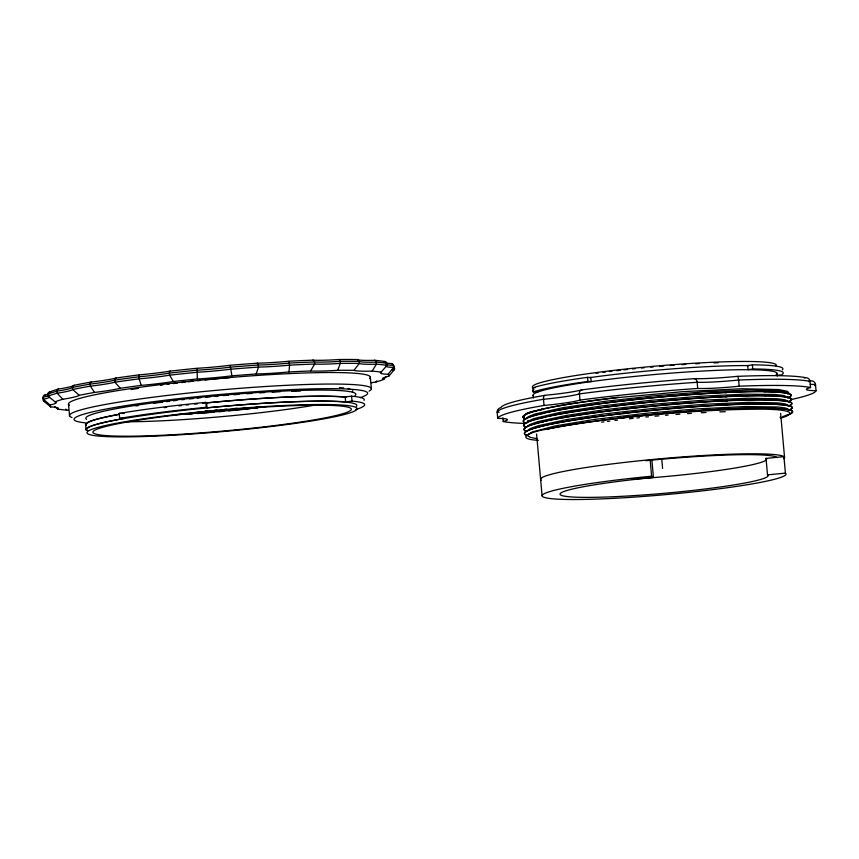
<?xml version="1.0" encoding="UTF-8"?>
<svg xmlns="http://www.w3.org/2000/svg" width="859" height="859" viewBox="0 0 859 859"><rect width="100%" height="100%" fill="white"/><g stroke="black" fill="none" stroke-linecap="round" stroke-linejoin="round"><path stroke-width="1.29" d="M48.673 394.056A43.584 3.5 -5.1 0 1 45.055 394.99A2.137 2.029 71.3 0 0 43.165 397.18L43.38 399.242L50.047 405.029A47.739 3.833 -5.1 0 0 55.083 401.819A170.211 13.647 -5.1 0 1 62.814 399.252A47.739 3.833 -5.1 0 0 79.253 395.333A170.211 13.647 -5.1 0 1 94.469 392.434A47.739 3.833 -5.1 0 0 120.324 388.279A170.211 13.647 -5.1 0 1 141.198 385.39A47.739 3.833 -5.1 0 0 173.346 381.514A170.211 13.647 -5.1 0 1 197.355 378.98L197.076 368.457M197.366 378.98A47.739 3.833 -5.1 0 0 231.919 375.845A170.211 13.647 -5.1 0 1 256.186 373.976A47.739 3.833 -5.1 0 0 288.989 371.947L289.558 365.161L289.011 361.371M230.126 365.429L231.919 375.845M526.32 418.709L528.242 416.712L535.071 413.974L562.377 407.8L604.092 401.464L653.871 395.881L704.133 391.876L750.261 389.954L778.222 390.662L785.448 391.876L787.209 392.681L787.617 393.948M139.104 374.996L139.19 378.84L141.209 385.39M256.186 373.976L258.516 367.083L258.323 365.021A2.137 0.977 87.6 0 0 257.174 363.217A174.356 13.98 -5.1 0 0 230.287 365.258A43.584 3.5 -5.1 0 1 196.936 368.296A174.356 13.98 -5.1 0 0 170.307 371.099A43.584 3.5 -5.1 0 1 139.298 374.846A174.356 13.98 -5.1 0 0 116.148 378.046A43.584 3.5 -5.1 0 1 91.215 382.051A174.356 13.98 -5.1 0 0 74.336 385.272A43.584 3.5 -5.1 0 1 58.476 389.041A174.356 13.98 -5.1 0 0 49.908 391.887A2.137 2.126 -8.4 0 0 47.932 394.141L48.147 396.203L55.083 401.819M288.989 371.947A170.211 13.647 -5.1 0 1 310.571 370.981A47.739 3.833 -5.1 0 0 337.673 370.315L340.325 363.4L340.132 361.338A2.137 1.052 87.5 0 0 338.897 359.534A43.584 3.5 -5.1 0 1 312.74 360.168A174.356 13.98 -5.1 0 0 288.839 361.242A43.584 3.5 -5.1 0 1 257.174 363.196M310.571 370.981L314.673 364.033L314.491 361.972A2.137 1.568 -89.7 0 0 312.751 360.179M337.673 370.315A170.211 13.647 -5.1 0 1 353.962 370.347A47.739 3.833 -5.1 0 0 372.087 371.12L376.435 364.173L376.253 362.111A2.137 1.621 -89.7 0 0 374.449 360.318M527.158 426.579L529.778 424.518L537.423 421.737L566.113 415.509L604.833 409.711L654.612 404.127L704.863 400.111L747.942 398.243L777.288 398.748L785.319 399.886L788.433 401.529M527.523 430.703L530.143 428.641L537.788 425.849L566.478 419.632L605.198 413.834L654.977 408.25L705.228 404.235L748.318 402.366L777.663 402.871L785.684 403.998L788.83 405.974M376.886 380.795L376.017 381.976A47.739 3.833 -5.1 0 0 371.324 382.77M353.962 370.347L359.287 363.443L359.105 361.381A176.428 14.152 -5.1 0 0 340.132 361.338A41.511 3.329 -5.1 0 1 314.491 361.972A176.428 14.152 -5.1 0 0 289.376 363.099A41.511 3.329 -5.1 0 1 258.323 365.021A176.428 14.152 -5.1 0 0 230.083 367.19A41.511 3.329 -5.1 0 1 197.377 370.165A176.428 14.152 -5.1 0 0 169.416 373.107A41.511 3.329 -5.1 0 1 139.008 376.779A176.428 14.152 -5.1 0 0 114.687 380.14A41.511 3.329 -5.1 0 1 90.238 384.07A176.428 14.152 -5.1 0 0 72.51 387.452A41.511 3.329 -5.1 0 1 56.962 391.156A176.428 14.152 -5.1 0 0 47.964 394.141A41.511 3.329 -5.1 0 1 48.695 394.345M376.017 381.976A170.211 13.647 -5.1 0 0 383.748 379.41A47.739 3.833 -5.1 0 1 388.783 376.199A170.211 13.647 -5.1 0 0 388.096 374.277L393.551 367.394L393.368 365.333A2.137 1.997 -82.8 0 0 391.189 363.518A43.584 3.5 -5.1 0 1 386.335 363.174M388.783 376.199L394.356 369.628L394.174 367.566A2.137 2.029 69.7 0 0 393.862 366.621M372.087 371.12A170.211 13.647 -5.1 0 1 381.128 372.162L386.958 365.386L386.775 363.325A2.137 2.126 -33.7 0 0 384.467 361.478A174.356 13.98 -5.1 0 0 374.449 360.308A43.584 3.5 -5.1 0 1 356.957 359.556A2.137 1.965 -83.6 0 1 359.126 361.381M383.748 379.41L386.303 376.457M788.079 393.862L788.691 392.499L787.316 391.317L778.705 389.557L741.618 388.751L683.496 391.607L619.403 397.459A134.498 10.791 -5.1 0 0 543.124 408.895C538.904 411.16 522.82 411.096 524.409 417.42M780.52 418.322C809.522 409.109 762.212 408.991 756.339 409.217C711.188 409.528 666.122 413.243 621.24 418.065A134.498 10.791 -5.1 0 0 544.96 429.511C533.321 431.347 512.147 438.638 538.389 440.356M541.438 409.292L543.124 408.895M541.481 409.764L542.566 409.518M541.804 413.404L542.888 413.158M541.846 413.888L542.931 413.641M542.179 417.528L543.264 417.281M542.222 418.011L543.307 417.753M542.544 421.651L543.629 421.404M542.587 422.134L543.672 421.876M542.909 425.774L543.994 425.516M542.952 426.257L544.037 426M782.313 369.885A128.689 10.319 -5.1 0 0 752.409 364.839L747.684 365.59L748.049 369.703L752.774 368.962A128.689 10.319 -5.1 0 1 781.293 374.953L776.407 375.319M86.523 430.38A136.366 10.942 -5.1 0 1 124.684 418.344L119.659 418.387L119.218 413.447A143.432 11.5 -5.1 0 1 205.849 402.356L206.622 402.85A136.366 10.942 -5.1 0 1 345.189 396.965L351.589 396.16A143.432 11.5 -5.1 0 1 364.087 400.326M119.659 418.387A143.432 11.5 -5.1 0 1 206.3 407.306L207.062 407.8A136.366 10.942 -5.1 0 1 345.629 401.915L352.04 401.11A143.432 11.5 -5.1 0 1 355.626 409.582M621.24 418.065L625.159 417.614M184.03 382.352L185.039 382.234M621.605 400.885L623.645 400.648M621.648 401.357L623.688 401.121M621.97 405.008L624.01 404.772M622.013 405.48L624.053 405.244M622.346 409.131L624.375 408.895M622.388 409.603L624.418 409.367M622.711 413.254L624.74 413.018M622.754 413.727L624.783 413.49M623.076 417.377L625.116 417.141M246.716 408.014L243.312 408.347M240.756 408.594L242.463 408.433M631.623 479.182A104.401 8.375 -5.1 0 0 766.035 458.384L783.934 456.644L785.405 473.137A122.461 9.825 -5.1 0 1 676.516 493.603A122.461 9.825 -5.1 0 1 542.716 496.663A122.461 9.825 -5.1 0 1 651.605 476.197L653.441 477.475L651.97 460.993L650.134 459.705L651.605 476.197M653.441 477.475A104.401 8.375 -5.1 0 0 560.605 494.934A104.401 8.375 -5.1 0 0 674.669 492.325A104.401 8.375 -5.1 0 0 767.506 474.866L785.405 473.137M539.216 391.521L533.321 391.897L532.956 387.774L535.307 387.624M725.136 392.295L726.95 392.209M725.179 392.756L726.993 392.67M725.511 396.418L727.315 396.332M725.544 396.879L727.358 396.794M725.876 400.53L727.68 400.455M725.919 401.003L727.723 400.917M726.242 404.653L728.045 404.578M726.284 405.126L728.088 405.04M726.607 408.777L728.421 408.691M726.65 409.238L728.464 409.163M119.218 413.447L124.244 413.394M532.956 387.774A128.689 10.319 -5.1 0 1 587.545 377.348L590.799 377.488L591.164 381.6L587.921 381.46A128.689 10.319 -5.1 0 0 533.321 391.897M537.337 438.67L531.968 437.746M786.275 392.821L786.812 392.917M786.318 393.282L786.855 393.39M786.64 396.933L787.188 397.041M786.683 397.406L787.231 397.513M787.005 401.056L787.553 401.164M787.048 401.529L787.596 401.625M787.381 405.18L787.918 405.287M787.413 405.641L787.961 405.749M787.746 409.303L788.283 409.41M787.789 409.764L788.326 409.872M530.959 437.478L529.359 436.887M527.888 420.405L528.618 420.706M528.768 436.576L527.823 435.567L528.135 434.429L532.526 431.873L555.472 425.881L594.106 419.503L646.795 413.211L697.519 408.884L745.537 406.554L778.029 406.994L786.049 408.122L789.196 410.097M54.686 406.629L57.714 409.067A170.211 13.647 -5.1 0 0 66.734 410.108A47.739 3.833 -5.1 0 1 68.452 410.065M57.714 409.067A47.739 3.833 -5.1 0 0 50.745 406.951L44.185 401.475A176.428 14.152 -5.1 0 1 43.38 399.242A41.511 3.329 -5.1 0 0 48.147 396.203A176.428 14.152 -5.1 0 1 57.145 393.218A41.511 3.329 -5.1 0 0 72.693 389.514A176.428 14.152 -5.1 0 1 90.42 386.131A41.511 3.329 -5.1 0 0 114.87 382.201A176.428 14.152 -5.1 0 1 139.19 378.84A41.511 3.329 -5.1 0 0 169.599 375.168A176.428 14.152 -5.1 0 1 197.57 372.226A41.511 3.329 -5.1 0 0 230.266 369.252A176.428 14.152 -5.1 0 1 258.516 367.083A41.511 3.329 -5.1 0 0 289.558 365.161A176.428 14.152 -5.1 0 1 314.673 364.033A41.511 3.329 -5.1 0 0 340.325 363.4A176.428 14.152 -5.1 0 1 359.287 363.443A41.511 3.329 -5.1 0 0 376.435 364.173A176.428 14.152 -5.1 0 1 386.958 365.386A41.511 3.329 -5.1 0 0 393.551 367.394A176.428 14.152 -5.1 0 1 394.356 369.628A41.511 3.329 -5.1 0 0 392.37 370.089M79.253 395.333L72.693 389.514L72.51 387.452A2.137 1.997 72.3 0 1 74.336 385.283M66.744 410.108L65.724 409.088M62.825 399.252L57.145 393.218L56.962 391.156A2.137 1.686 79.3 0 1 58.476 389.063M120.324 388.279L114.87 382.201L114.687 380.14M94.479 392.434L90.42 386.131L90.238 384.07M173.346 381.514L169.599 375.168L169.416 373.107A2.137 1.074 82.2 0 1 170.307 371.12M788.068 397.416L783.945 395.537L775.129 394.496L744.431 394.184L700.482 396.257L649.962 400.423L600.581 406.103L559.853 412.46L533.965 418.569L527.941 421.254L526.717 423.197M790.838 399.607A159.828 12.821 -5.1 0 0 816.05 390.673L815.502 384.488A4.306 4.059 -82 0 0 810.971 380.934A45.667 3.661 -5.1 0 1 809.221 380.816M525.815 423.455A159.828 12.821 -5.1 0 1 503.213 421.522A41.511 3.329 -5.1 0 0 497.726 418.387L497.168 412.213A159.828 12.821 -5.1 0 1 543.489 399.274A41.511 3.329 -5.1 0 0 579.449 393.894A159.828 12.821 -5.1 0 1 697.154 382.287A41.511 3.329 -5.1 0 0 738.611 380.032A159.828 12.821 -5.1 0 1 810.005 381.364L810.552 387.549A41.511 3.329 -5.1 0 0 816.05 390.673M777.051 373.364L777.288 376.038M780.627 413.404L784.557 457.45M766.035 458.384L767.506 474.866M752.409 364.839L752.774 368.962M738.611 380.032L739.169 386.217A159.828 12.821 -5.1 0 1 810.552 387.549M739.169 386.217A41.511 3.329 -5.1 0 1 697.712 388.472L697.154 382.287A4.306 2.448 86.6 0 0 694.287 378.765M661.763 459.178L662.59 468.413M587.545 377.348L587.921 381.46M579.449 393.894L579.997 400.079A41.511 3.329 -5.1 0 1 544.037 405.459A159.828 12.821 -5.1 0 0 497.726 418.387M544.037 405.459L543.489 399.274A4.306 1.836 81.4 0 1 545.003 395.419M533.117 395.301L533.353 397.975M536.574 434.01L542.083 495.761M502.891 417.807L503.213 421.522M370.336 377.101L371.378 388.794M351.589 396.16L352.04 401.11M345.189 396.965L345.629 401.915M206.622 402.85L207.062 407.8M205.849 402.356L206.3 407.306M85.621 424.894L86.061 429.833M68.505 404.127L69.547 415.745M44.002 399.414L44.185 401.475A41.511 3.329 -5.1 0 1 45.323 401.518M71.973 417.506A151.517 12.155 -5.1 0 1 220.194 389.975A151.517 12.155 -5.1 0 1 369.026 391.124M69.386 405.244A151.517 12.155 -5.1 0 1 219.163 378.443A151.517 12.155 -5.1 0 1 369.51 378.594M85.299 422.853A147.372 11.822 -5.1 0 1 215.33 394.904A147.372 11.822 -5.1 0 1 360.179 397.653M315.822 404.933A129.73 10.405 -5.1 0 1 126.66 421.78M135.851 405.942A129.73 10.405 -5.1 0 1 138.278 405.566M153.417 403.343A129.73 10.405 -5.1 0 1 162.598 402.119M166.528 401.615A129.73 10.405 -5.1 0 1 169.18 401.282M173.207 400.788A129.73 10.405 -5.1 0 1 176.825 400.358M181.721 399.789A129.73 10.405 -5.1 0 1 184.191 399.51M189.345 398.941A129.73 10.405 -5.1 0 1 193.243 398.522M197.065 398.114A129.73 10.405 -5.1 0 1 200.727 397.738M205.634 397.255A129.73 10.405 -5.1 0 1 210.616 396.772M214.417 396.418A129.73 10.405 -5.1 0 1 218.229 396.063M223.351 395.612A129.73 10.405 -5.1 0 1 228.526 395.172M233.691 394.743A129.73 10.405 -5.1 0 1 238.92 394.335M246.694 393.744A129.73 10.405 -5.1 0 1 251.88 393.379M259.568 392.874A129.73 10.405 -5.1 0 1 264.636 392.563M272.088 392.144A129.73 10.405 -5.1 0 1 280.141 391.736M291.641 391.264A129.73 10.405 -5.1 0 1 300.586 390.985M265.549 406.694A129.73 10.405 -5.1 0 1 172.777 414.854M352.684 391.425A132.952 10.136 -5.3 0 1 352.319 391.822M339.359 387.549A132.952 10.136 -5.3 0 1 343.664 387.903M347.852 388.472A132.952 10.136 -5.3 0 1 349.742 388.869M352.426 389.954A132.952 10.136 -5.3 0 1 352.759 390.308M245.352 407.456A133.36 10.458 -4.8 0 1 243.731 407.617M237.213 408.24A133.36 10.458 -4.8 0 1 233.938 408.551M226.776 409.195A133.36 10.458 -4.8 0 1 224.382 409.399M217.187 410.001A133.36 10.458 -4.8 0 1 214.793 410.205M207.62 410.763A133.36 10.458 -4.8 0 1 205.226 410.946M241.143 408.766A133.36 11.07 -4.9 0 1 196.163 412.524M258.752 406.898A133.36 10.566 -4.8 0 1 255.681 407.22M251.032 407.703A133.36 10.566 -4.8 0 1 247.048 408.111M257.432 407.907A132.952 10.662 -5.1 0 1 255.08 408.165M250.356 408.68A132.952 10.662 -5.1 0 1 228.677 410.87M223.802 411.311A132.952 10.662 -5.1 0 1 218.927 411.751M214.052 412.17A132.952 10.662 -5.1 0 1 197.108 413.523M192.319 413.866A132.952 10.662 -5.1 0 1 187.573 414.199M86.083 425.441A136.366 10.942 -5.1 0 1 119.412 414.242M86.383 424.636A135.539 10.866 -5.1 0 1 119.465 414.339M164.273 407.638A135.539 10.866 -5.1 0 1 166.689 407.327M178.833 405.877A135.539 10.866 -5.1 0 1 181.292 405.588M186.156 405.051A135.539 10.866 -5.1 0 1 188.583 404.782M194.703 404.127A135.539 10.866 -5.1 0 1 197.355 403.848M202.692 403.311A135.539 10.866 -5.1 0 1 346.36 397.255M87.607 430.488A135.539 10.866 -5.1 0 1 219.475 406.704A135.539 10.866 -5.1 0 1 356.442 406.275M86.609 419.364A135.539 10.866 -5.1 0 1 220.58 395.387A135.539 10.866 -5.1 0 1 355.078 395.516M48.287 395.731A41.511 3.329 -5.1 0 1 43.197 397.18A176.428 14.152 -5.1 0 0 43.218 398.716M394.174 367.566A176.428 14.152 -5.1 0 0 393.368 365.333A41.511 3.329 -5.1 0 1 386.228 364.452M90.216 384.07A2.137 1.149 82.3 0 1 91.215 382.062M114.655 380.14A2.137 1.632 79.4 0 1 116.148 378.067M359.105 361.381A41.511 3.329 -5.1 0 0 376.253 362.111A176.428 14.152 -5.1 0 1 386.775 363.325A41.511 3.329 -5.1 0 0 386.228 363.636M44.84 395.559A174.356 13.98 -5.1 0 1 45.055 394.99M338.908 359.524A174.356 13.98 -5.1 0 1 356.957 359.556M391.189 363.507A174.356 13.98 -5.1 0 1 391.511 363.754M49.908 391.887A43.584 3.5 -5.1 0 1 50.745 392.155M383.715 362.036A43.584 3.5 -5.1 0 1 384.456 361.456M50.735 406.951A170.211 13.647 -5.1 0 1 50.037 405.029M388.096 374.277A47.739 3.833 -5.1 0 1 381.128 372.162M131.159 389.524A133.36 10.984 -5.4 0 1 138.503 388.343M160.45 385.208A133.36 11.07 -5.3 0 1 162.673 384.918M167.161 384.327A133.36 11.07 -5.3 0 1 169.191 384.07M173.293 383.554A133.36 11.07 -5.3 0 1 177.448 383.05M181.646 382.545A133.36 11.07 -5.3 0 1 183.762 382.298M188.067 381.772A133.36 10.823 -5.4 0 1 192.899 381.224M197.753 380.698A133.36 10.823 -5.4 0 1 200.201 380.44M205.108 379.936A133.36 10.823 -5.4 0 1 229.793 377.595M533.471 395.892A122.461 9.825 -5.1 0 1 658.821 374.148A122.461 9.825 -5.1 0 1 775.881 374.996M541.245 480.181A122.461 9.825 -5.1 0 1 663.18 458.502A122.461 9.825 -5.1 0 1 783.805 458.77M645.882 460.714A115.203 9.234 -5.1 0 1 777.073 457.643M533.106 391.768A122.461 9.825 -5.1 0 1 533.922 389.557M589.65 377.638A122.461 9.825 -5.1 0 1 748.887 365.601M579.997 400.079A159.828 12.821 -5.1 0 1 697.712 388.472M810.262 384.306A41.511 3.329 -5.1 0 0 815.502 384.488A159.828 12.821 -5.1 0 1 814.665 385.648M808.716 381.707A41.511 3.329 -5.1 0 1 810.005 381.364M805.259 377.692A4.306 4.284 48.6 0 1 810.101 381.342M737.516 376.392A4.306 0.816 85.8 0 1 738.557 380.075M579.331 393.894A4.306 3.243 79.6 0 1 582.402 389.814A155.672 12.488 -5.1 0 1 694.276 378.679A45.667 3.661 -5.1 0 0 737.387 376.339A155.672 12.488 -5.1 0 1 805.248 377.595M499.111 412.234A41.511 3.329 -5.1 0 0 497.168 412.213A4.306 4.059 -82 0 1 500.335 407.8M804.131 377.917A45.667 3.661 -5.1 0 1 805.248 377.595M500.969 407.606A155.672 12.488 -5.1 0 1 544.993 395.312A45.667 3.661 -5.1 0 0 582.402 389.718M541.922 409.271A134.509 11.36 -5.2 0 0 524.398 415.047A134.509 11.435 -5.1 0 0 525.214 418.762M789.926 396.6A134.509 10.201 -5 0 1 788.283 397.492M786.511 392.96A134.509 10.125 -5.1 0 1 789.947 396.6M789.464 397.116A134.509 10.125 -5.1 0 1 787.574 398.007M763.576 391.64A134.509 10.125 -5.1 0 1 785.974 393.046M726.703 392.262A134.509 10.308 -5.3 0 1 763.844 391.436M724.62 392.413A134.509 10.469 -5.3 0 0 675.657 395.634A134.509 10.716 -5.4 0 0 623.924 400.713M543.919 413.115A134.509 10.974 -5.4 0 1 676.065 395.741M620.874 401.121A134.509 11.36 -5.2 0 0 524.763 419.171A134.509 11.435 -5.1 0 0 525.891 422.993M789.281 401.314A134.509 10.201 -5 0 0 790.301 400.724A134.509 10.125 -5.1 0 0 786.876 397.073M763.876 395.602A134.509 10.147 -5.2 0 1 786.296 396.976M726.843 396.439A134.509 10.276 -5.3 0 1 763.962 395.591M724.985 396.536A134.509 10.469 -5.3 0 0 676.022 399.757A134.509 10.716 -5.4 0 0 624.3 404.836M544.295 417.238A134.509 10.963 -5.4 0 1 676.43 399.875M525.128 423.294A134.509 11.36 -5.2 0 1 621.24 405.244M525.944 427.009A134.509 11.435 -5.1 0 1 525.15 423.283M788.68 405.888A134.509 10.201 -5 0 0 790.667 404.847A134.509 10.125 -5.1 0 0 787.252 401.196M790.194 405.351A134.509 10.125 -5.1 0 1 789.346 405.802M764.274 399.886A134.509 10.125 -5.1 0 1 786.694 401.293M727.208 400.552A134.509 10.276 -5.3 0 1 764.327 399.714M725.361 400.648A134.509 10.469 -5.3 0 0 676.387 403.88A134.509 10.716 -5.4 0 0 624.665 408.959M544.67 421.361A134.509 10.963 -5.4 0 1 623.054 409.281M621.615 409.367A134.509 11.36 -5.2 0 0 525.493 427.406A134.509 11.435 -5.1 0 0 526.019 431.014M788.68 410.162A134.509 10.201 -5 0 0 791.032 408.97A134.509 10.125 -5.1 0 0 787.617 405.319M790.57 409.475A134.509 10.125 -5.1 0 1 789.045 410.226M764.639 403.998A134.509 10.125 -5.1 0 1 787.059 405.405M727.584 404.675A134.509 10.276 -5.3 0 1 764.693 403.837M725.726 404.772A134.509 10.469 -5.3 0 0 676.763 407.993A134.509 10.716 -5.4 0 0 625.03 413.082M545.036 425.473A134.509 10.963 -5.4 0 1 623.419 413.404M543.403 425.753A134.509 11.36 -5.2 0 0 525.869 431.529A134.509 11.435 -5.1 0 0 526.685 435.245M542.405 426A134.509 11.435 -5.1 0 1 622.013 413.619M791.397 413.093A134.509 10.201 -5 0 1 790.076 413.823M788.659 414.435A134.509 10.201 -5 0 1 788.261 414.596M786.447 415.23A134.509 10.201 -5 0 1 785.427 415.563M787.982 409.442A134.509 10.125 -5.1 0 1 791.429 413.093M790.935 413.598A134.509 10.125 -5.1 0 1 782.592 416.604M780.659 417.109A134.509 10.125 -5.1 0 1 779.983 417.281M765.004 408.122A134.509 10.125 -5.1 0 1 787.424 409.528M727.949 408.798A134.509 10.276 -5.3 0 1 765.068 407.961M726.091 408.895A134.509 10.469 -5.3 0 0 677.128 412.116A134.509 10.716 -5.4 0 0 625.406 417.206M546.013 429.468A134.509 10.963 -5.4 0 1 677.536 412.234M764.918 391.747A134.509 10.254 -5.3 0 1 786.683 393.239M728.013 392.445A134.509 10.491 -5.4 0 1 765.197 391.693M787.274 393.347A134.509 10.147 -5.2 0 1 789.55 397.105M525.44 419.085A134.509 11.425 -5 0 1 524.065 415.563M524.001 415.563A134.509 11.446 -5.1 0 1 540.644 409.797M540.923 409.582A134.509 11.382 -5.2 0 1 618.587 397.298M765.283 395.859A134.509 10.254 -5.3 0 1 787.059 397.363M728.389 396.568A134.509 10.491 -5.4 0 1 765.562 395.816M787.639 397.459A134.509 10.147 -5.2 0 1 789.915 401.228A134.509 10.125 -5.1 0 1 788.648 401.829M526.47 423.423A134.509 11.425 -5 0 1 524.43 419.675A134.509 11.446 -5.1 0 1 541.009 413.92M676.151 395.806A134.509 10.738 -5.4 0 1 726.07 392.552M765.659 399.983A134.509 10.254 -5.3 0 1 787.424 401.486M728.754 400.691A134.509 10.491 -5.4 0 1 765.927 399.94M788.014 401.582A134.509 10.147 -5.2 0 1 790.28 405.351M526.492 427.438A134.509 11.425 -5 0 1 524.806 423.798A134.509 11.446 -5.1 0 1 541.385 418.043M676.516 399.929A134.509 10.738 -5.4 0 1 726.435 396.675M766.024 404.106A134.509 10.254 -5.3 0 1 787.789 405.609M729.119 404.814A134.509 10.491 -5.4 0 1 766.303 404.063M788.379 405.706A134.509 10.147 -5.2 0 1 790.656 409.475M526.535 431.454A134.509 11.425 -5 0 1 525.171 427.922M525.107 427.932A134.509 11.446 -5.1 0 1 541.75 422.166M624.01 409.281A134.509 10.952 -5.4 0 1 676.806 404.095M676.881 404.041A134.509 10.738 -5.4 0 1 726.8 400.799M766.389 408.229A134.509 10.254 -5.3 0 1 788.154 409.722M729.484 408.938A134.509 10.491 -5.4 0 1 766.668 408.186M788.745 409.829A134.509 10.147 -5.2 0 1 791.021 413.587M527.233 435.685A134.509 11.425 -5 0 1 525.536 432.045M525.472 432.045A134.509 11.446 -5.1 0 1 542.115 426.289M624.375 413.394A134.509 10.952 -5.4 0 1 677.182 408.218M677.257 408.165A134.509 10.738 -5.4 0 1 727.176 404.922M677.622 412.288A134.509 10.738 -5.4 0 1 727.541 409.045M601.601 422.156A115.203 9.234 -5.1 0 1 603.931 421.844M607.474 421.382A115.203 9.234 -5.1 0 1 609.954 421.071M614.98 420.438A115.203 9.234 -5.1 0 1 617.535 420.137M629.464 418.762A115.203 9.234 -5.1 0 1 633.19 418.354M636.938 417.968A115.203 9.234 -5.1 0 1 639.45 417.699M645.882 417.055A115.203 9.234 -5.1 0 1 648.47 416.808M654.977 416.196A115.203 9.234 -5.1 0 1 658.917 415.842M665.489 415.284A115.203 9.234 -5.1 0 1 668.119 415.058M675.979 414.435A115.203 9.234 -5.1 0 1 679.877 414.145M687.597 413.598A115.203 9.234 -5.1 0 1 691.388 413.351M701.255 412.749A115.203 9.234 -5.1 0 1 706.044 412.492M719.863 411.869A115.203 9.234 -5.1 0 1 725.211 411.686M532.709 387.613A122.461 9.825 -5.1 0 1 653.935 366.267A122.461 9.825 -5.1 0 1 776.042 365.966M596.071 373.268A115.203 9.234 -5.1 0 1 598.39 372.956M603.104 372.334A115.203 9.234 -5.1 0 1 605.574 372.022M609.332 371.55A115.203 9.234 -5.1 0 1 611.876 371.238M616.676 370.669A115.203 9.234 -5.1 0 1 620.252 370.261M623.849 369.853A115.203 9.234 -5.1 0 1 627.564 369.445M632.568 368.919A115.203 9.234 -5.1 0 1 635.08 368.661M641.501 368.017A115.203 9.234 -5.1 0 1 644.089 367.759M650.607 367.158A115.203 9.234 -5.1 0 1 653.227 366.911M659.787 366.342A115.203 9.234 -5.1 0 1 663.739 366.02M670.299 365.494A115.203 9.234 -5.1 0 1 674.208 365.193M681.949 364.646A115.203 9.234 -5.1 0 1 685.75 364.388M695.672 363.776A115.203 9.234 -5.1 0 1 699.28 363.572M714.119 362.874A115.203 9.234 -5.1 0 1 718.188 362.723M150.669 436.297A135.539 10.866 -5.1 0 0 357.033 409.109A135.539 10.866 -5.1 0 0 158.614 416.701A135.539 10.866 -5.1 0 0 150.669 436.297M157.541 435.47A129.73 10.405 -5.1 0 0 351.32 409.238A129.73 10.405 -5.1 0 0 157.455 417.388A129.73 10.405 -5.1 0 0 157.541 435.47"/></g></svg>
